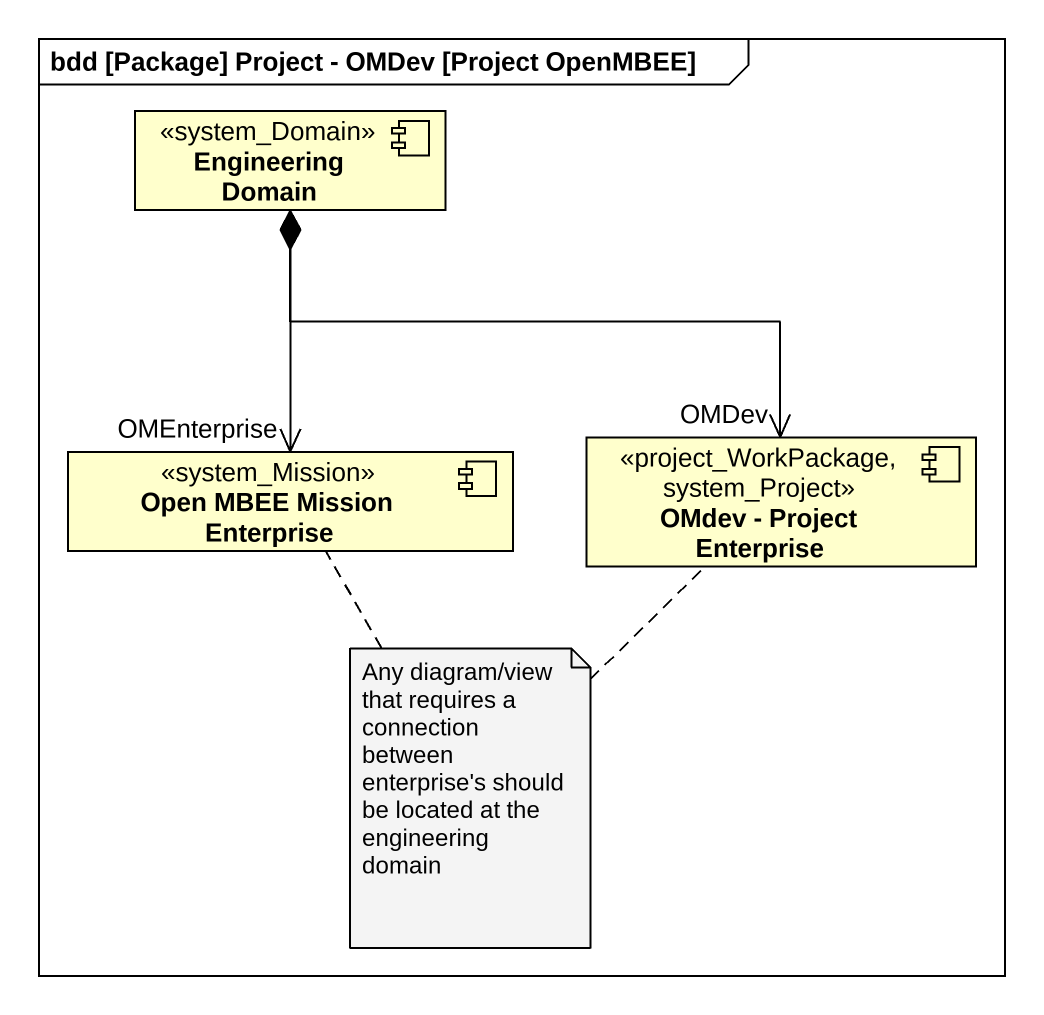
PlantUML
@startuml
mainframe bdd [Package] Project - OMDev [Project OpenMBEE]
component "Engineering Domain" as Engineering_Domain <<system_Domain>>
component "Open MBEE Mission Enterprise" as Open_MBEE_Mission_Enterprise <<system_Mission>>
component "OMdev - Project Enterprise" as OMdev_Project_Enterprise <<project_WorkPackage, system_Project>>
Engineering_Domain *--> "OMEnterprise" Open_MBEE_Mission_Enterprise
OMdev_Project_Enterprise "OMDev" <-up-* Engineering_Domain
note as N1
  Any diagram/view that requires a connection between enterprise's should be located at the engineering domain
end note
N1 .. Open_MBEE_Mission_Enterprise
N1 .. OMdev_Project_Enterprise
@enduml
